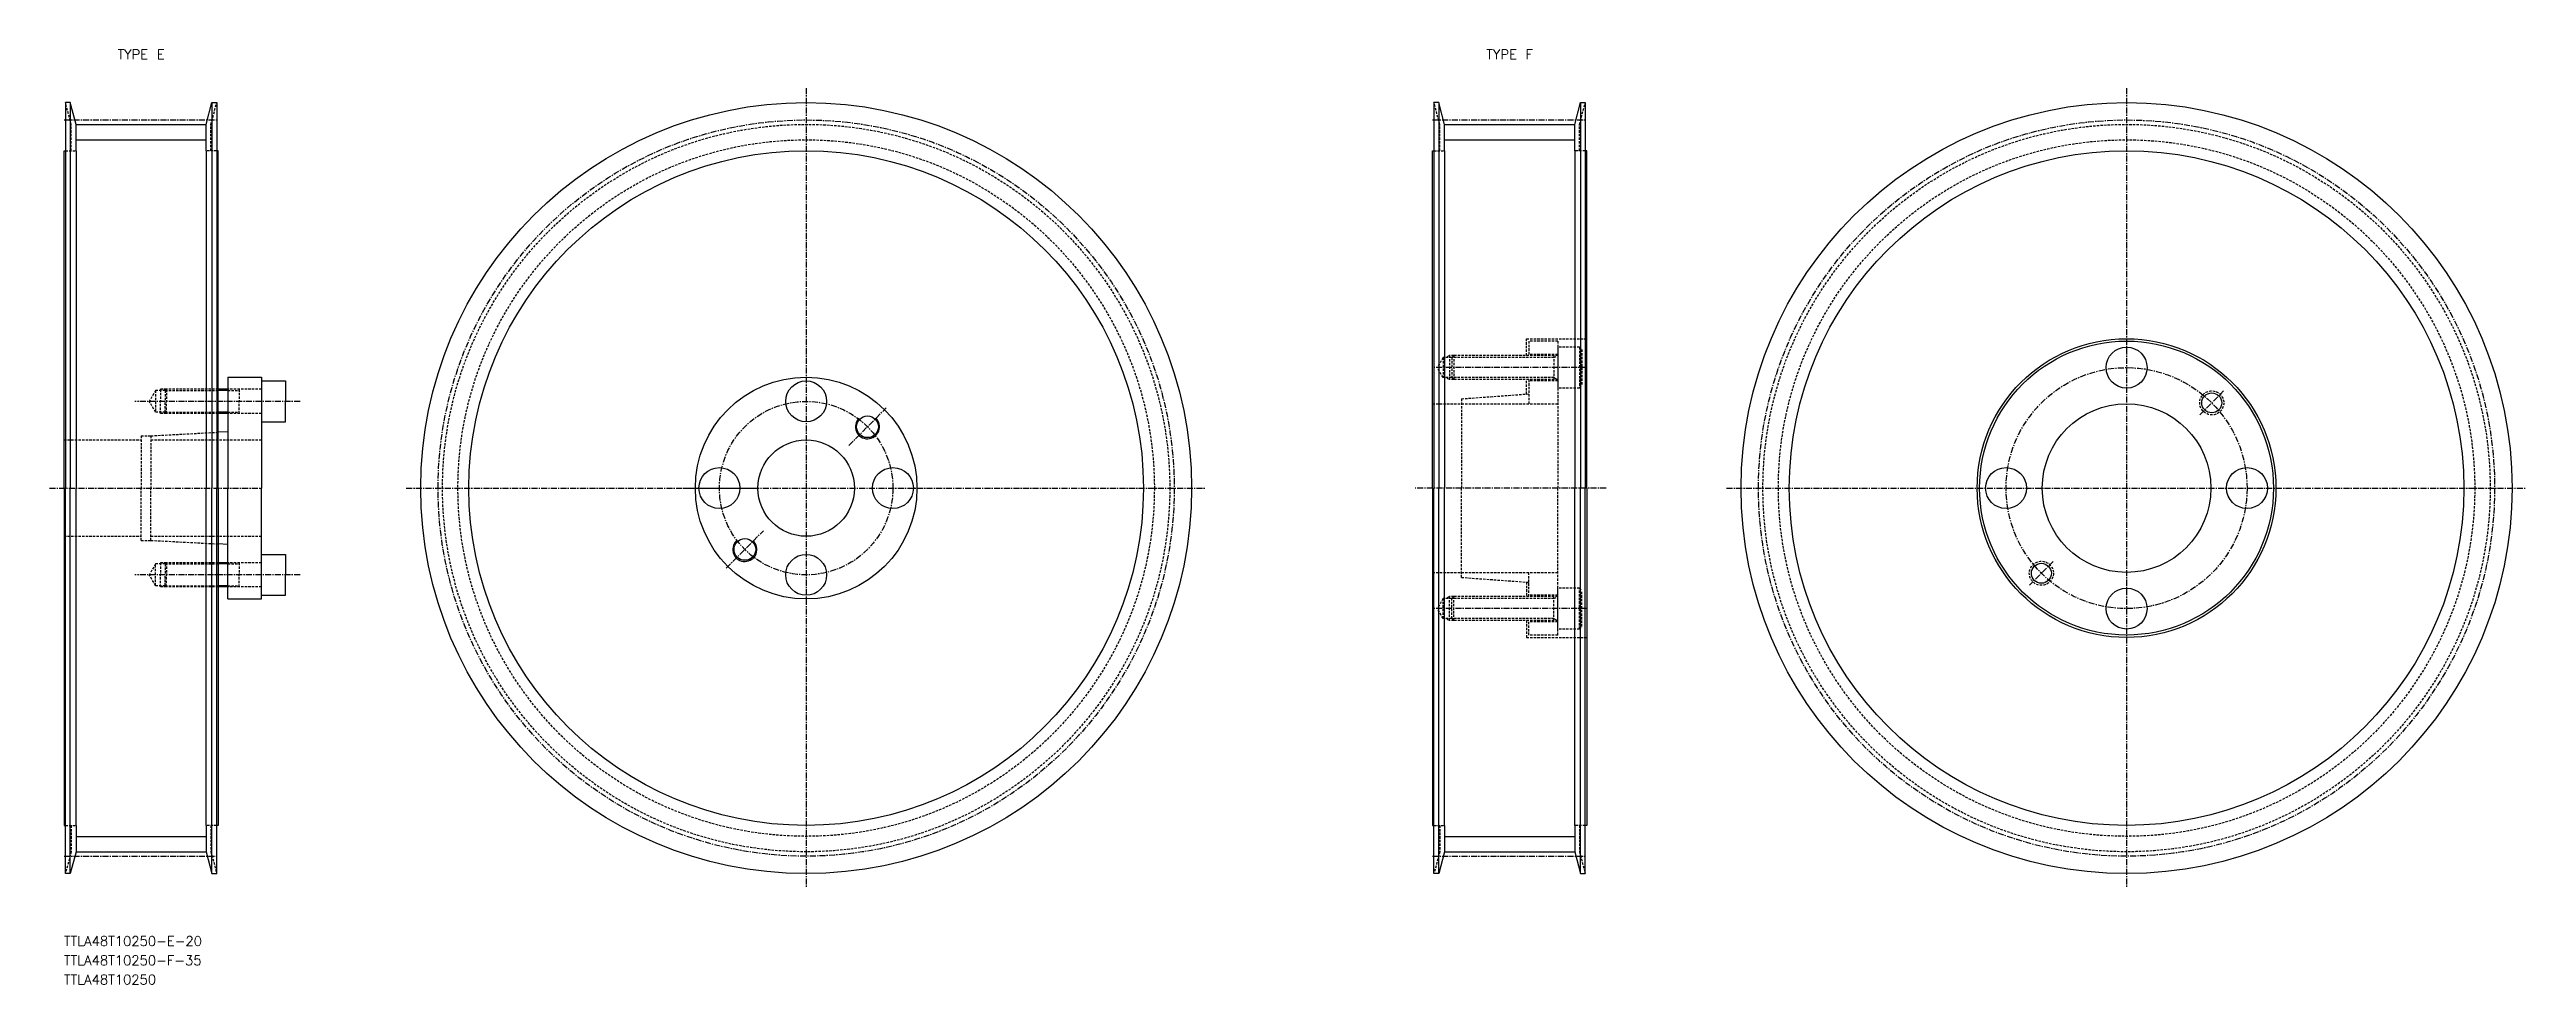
# Model space of a CAD drawing. Extents: x 9555 to 10069, y 29289 to 29483.
import ezdxf
from ezdxf.enums import TextEntityAlignment as Align

# ---------------------------------------------------------------- set-up
doc = ezdxf.new("R2010")
doc.units = 0
doc.linetypes.add('CENTER', pattern=[2, 1.25, -0.25, 0.25, -0.25])
doc.linetypes.add('DASHED', pattern=[0.75, 0.5, -0.25])
doc.layers.get('0').update_dxf_attribs({"linetype": 'CONTINUOUS'})
doc.layers.add('CENTER', color=1, linetype='CENTER')
doc.styles.add('MISUMI', font='txt.shx')

msp = doc.modelspace()

# ---------------------------------------------------------------- linework, layer by layer
at = {"color": 7, "linetype": 'CONTINUOUS'}
for p, q in [((9559.52, 29472.06), (9558.52, 29472.06)), ((9558.52, 29472.06), (9558.52, 29392.06)), ((9560.72, 29467.53), (9559.52, 29472.06)), ((9559.52, 29472.06), (9559.52, 29392.06)), ((9587.72, 29467.53), (9588.92, 29472.06)), ((9588.92, 29472.06), (9589.92, 29472.06)), ((9588.92, 29472.06), (9588.92, 29392.06)), ((9589.92, 29472.06), (9589.92, 29392.06)), ((9843.55, 29472.06), (9842.55, 29472.06)), ((9842.55, 29472.06), (9842.55, 29392.06)), ((9844.75, 29467.53), (9843.55, 29472.06)), ((9843.55, 29472.06), (9843.55, 29392.06)), ((9871.75, 29467.53), (9872.95, 29472.06)), ((9872.95, 29472.06), (9873.95, 29472.06)), ((9872.95, 29472.06), (9872.95, 29392.06)), ((9873.95, 29472.06), (9873.95, 29392.06)), ((9560.72, 29462.06), (9560.72, 29467.53)), ((9560.72, 29467.53), (9587.72, 29467.53)), ((9587.72, 29462.06), (9587.72, 29467.53)), ((9844.75, 29462.06), (9844.75, 29467.53)), ((9844.75, 29467.53), (9871.75, 29467.53)), ((9871.75, 29462.06), (9871.75, 29467.53)), ((9558.22, 29462.06), (9558.52, 29462.06)), ((9558.22, 29392.06), (9558.22, 29462.06)), ((9560.72, 29462.06), (9560.72, 29392.06)), ((9587.72, 29462.06), (9587.72, 29392.06)), ((9590.22, 29462.06), (9589.92, 29462.06)), ((9590.22, 29392.06), (9590.22, 29462.06)), ((9842.25, 29462.06), (9842.55, 29462.06)), ((9842.25, 29392.06), (9842.25, 29462.06)), ((9844.75, 29462.06), (9844.75, 29392.06)), ((9871.75, 29462.06), (9871.75, 29392.06)), ((9874.25, 29462.06), (9873.95, 29462.06)), ((9874.25, 29392.06), (9874.25, 29462.06)), ((9592.22, 29412.56), (9590.22, 29412.56)), ((9592.22, 29415.06), (9599.22, 29415.06)), ((9592.22, 29415.06), (9592.22, 29412.56)), ((9592.22, 29412.56), (9592.22, 29407.56)), ((9599.22, 29415.06), (9599.22, 29414.31)), ((9599.22, 29414.31), (9599.22, 29405.81)), ((9599.22, 29414.31), (9604.22, 29414.31)), ((9604.22, 29414.31), (9604.22, 29410.06)), ((9604.22, 29405.81), (9604.22, 29410.06)), ((9592.22, 29407.56), (9590.22, 29407.56)), ((9592.22, 29407.56), (9592.22, 29403.76)), ((9599.22, 29405.81), (9599.22, 29392.06)), ((9599.22, 29405.81), (9604.22, 29405.81)), ((9592.22, 29403.76), (9590.22, 29403.65)), ((9592.22, 29403.76), (9592.22, 29392.06)), ((9558.22, 29392.06), (9558.22, 29322.06)), ((9558.52, 29312.06), (9558.52, 29392.06)), ((9559.52, 29312.06), (9559.52, 29392.06)), ((9560.72, 29322.06), (9560.72, 29392.06)), ((9587.72, 29322.06), (9587.72, 29392.06)), ((9588.92, 29312.06), (9588.92, 29392.06)), ((9589.92, 29312.06), (9589.92, 29392.06)), ((9590.22, 29392.06), (9590.22, 29322.06)), ((9592.22, 29380.36), (9592.22, 29392.06)), ((9599.22, 29378.31), (9599.22, 29392.06)), ((9842.25, 29392.06), (9842.25, 29322.06)), ((9842.55, 29312.06), (9842.55, 29392.06)), ((9843.55, 29312.06), (9843.55, 29392.06)), ((9844.75, 29322.06), (9844.75, 29392.06)), ((9871.75, 29322.06), (9871.75, 29392.06)), ((9872.95, 29312.06), (9872.95, 29392.06)), ((9873.95, 29312.06), (9873.95, 29392.06)), ((9874.25, 29392.06), (9874.25, 29322.06)), ((9592.22, 29380.36), (9590.22, 29380.47)), ((9592.22, 29376.56), (9592.22, 29380.36)), ((9592.22, 29376.56), (9590.22, 29376.56)), ((9592.22, 29371.56), (9592.22, 29376.56)), ((9599.22, 29369.81), (9599.22, 29378.31)), ((9599.22, 29378.31), (9604.22, 29378.31)), ((9604.22, 29378.31), (9604.22, 29374.06)), ((9604.22, 29369.81), (9604.22, 29374.06)), ((9592.22, 29371.56), (9590.22, 29371.56)), ((9592.22, 29369.06), (9592.22, 29371.56)), ((9592.22, 29369.06), (9599.22, 29369.06)), ((9599.22, 29369.81), (9604.22, 29369.81)), ((9599.22, 29369.06), (9599.22, 29369.81)), ((9558.22, 29322.06), (9558.52, 29322.06)), ((9560.72, 29322.06), (9560.72, 29316.58)), ((9587.72, 29322.06), (9587.72, 29316.58)), ((9590.22, 29322.06), (9589.92, 29322.06)), ((9842.25, 29322.06), (9842.55, 29322.06)), ((9844.75, 29322.06), (9844.75, 29316.58)), ((9871.75, 29322.06), (9871.75, 29316.58)), ((9874.25, 29322.06), (9873.95, 29322.06)), ((9560.72, 29316.58), (9559.52, 29312.06)), ((9560.72, 29316.58), (9587.72, 29316.58)), ((9587.72, 29316.58), (9588.92, 29312.06)), ((9844.75, 29316.58), (9843.55, 29312.06)), ((9844.75, 29316.58), (9871.75, 29316.58)), ((9871.75, 29316.58), (9872.95, 29312.06)), ((9559.52, 29312.06), (9558.52, 29312.06)), ((9588.92, 29312.06), (9589.92, 29312.06)), ((9843.55, 29312.06), (9842.55, 29312.06)), ((9872.95, 29312.06), (9873.95, 29312.06))]:
    msp.add_line(p, q, dxfattribs=at)
at = {"color": 3, "linetype": 'DASHED'}
for p, q in [((9559.72, 29467.53), (9558.52, 29472.06)), ((9588.72, 29467.53), (9589.92, 29472.06)), ((9843.75, 29467.53), (9842.55, 29472.06)), ((9872.75, 29467.53), (9873.95, 29472.06)), ((9559.72, 29462.06), (9559.72, 29467.53)), ((9588.72, 29462.06), (9588.72, 29467.53)), ((9843.75, 29462.06), (9843.75, 29467.53)), ((9872.75, 29462.06), (9872.75, 29467.53)), ((9558.52, 29462.06), (9560.72, 29462.06)), ((9589.92, 29462.06), (9587.72, 29462.06)), ((9842.55, 29462.06), (9844.75, 29462.06)), ((9873.95, 29462.06), (9871.75, 29462.06)), ((9861.75, 29423.06), (9874.25, 29423.06)), ((9861.75, 29419.56), (9861.75, 29423.06)), ((9868.25, 29422.56), (9862.25, 29422.56)), ((9862.25, 29422.56), (9862.25, 29419.56)), ((9868.25, 29422.56), (9868.25, 29392.06)), ((9872.75, 29421.31), (9868.25, 29421.31)), ((9868.25, 29421.31), (9868.25, 29412.81)), ((9872.75, 29421.31), (9872.75, 29412.81)), ((9872.75, 29421.31), (9873.25, 29420.81)), ((9873.25, 29420.81), (9873.25, 29413.31)), ((9844.45, 29419.13), (9843.25, 29417.06)), ((9844.45, 29414.99), (9843.25, 29417.06)), ((9846.25, 29419.13), (9844.45, 29419.13)), ((9844.45, 29419.13), (9844.45, 29414.99)), ((9845.75, 29419.56), (9845, 29419.13)), ((9846.68, 29419.56), (9845.75, 29419.56)), ((9845.75, 29419.56), (9845.75, 29414.56)), ((9846.68, 29419.56), (9846.25, 29419.13)), ((9867.45, 29419.13), (9846.25, 29419.13)), ((9846.25, 29419.13), (9846.25, 29414.99)), ((9868.25, 29419.56), (9846.68, 29419.56)), ((9846.68, 29419.56), (9846.68, 29414.56)), ((9868.25, 29419.81), (9862.25, 29419.81)), ((9867.45, 29419.56), (9867.45, 29414.56)), ((9867.45, 29419.13), (9868.2, 29419.56)), ((9577.22, 29412.31), (9575.92, 29410.06)), ((9577.22, 29407.81), (9575.92, 29410.06)), ((9577.22, 29412.31), (9577.22, 29407.81)), ((9579.22, 29412.31), (9577.22, 29412.31)), ((9578.22, 29412.56), (9578.22, 29410.06)), ((9579.47, 29412.56), (9578.22, 29412.56)), ((9578.22, 29407.56), (9578.22, 29410.06)), ((9579.47, 29412.56), (9579.22, 29412.31)), ((9579.22, 29412.31), (9590.22, 29412.31)), ((9579.22, 29412.31), (9579.22, 29410.06)), ((9579.22, 29407.81), (9579.22, 29410.06)), ((9590.22, 29412.56), (9579.47, 29412.56)), ((9579.47, 29412.56), (9579.47, 29410.06)), ((9579.47, 29407.56), (9579.47, 29410.06)), ((9599.22, 29412.56), (9592.22, 29412.56)), ((9592.22, 29412.31), (9594.55, 29412.31)), ((9594.55, 29412.56), (9594.55, 29410.06)), ((9594.55, 29407.56), (9594.55, 29410.06)), ((9846.25, 29414.99), (9844.45, 29414.99)), ((9845.75, 29414.56), (9845, 29414.99)), ((9846.68, 29414.56), (9845.75, 29414.56)), ((9867.45, 29414.99), (9846.25, 29414.99)), ((9846.68, 29414.56), (9846.25, 29414.99)), ((9868.25, 29414.56), (9846.68, 29414.56)), ((9848.25, 29410.58), (9862.25, 29411.61)), ((9848.25, 29410.58), (9848.25, 29392.06)), ((9861.75, 29411.57), (9861.75, 29414.56)), ((9862.25, 29414.56), (9862.25, 29409.56)), ((9868.25, 29414.31), (9862.25, 29414.31)), ((9867.45, 29414.99), (9868.2, 29414.56)), ((9872.75, 29412.81), (9868.25, 29412.81)), ((9872.75, 29412.81), (9873.25, 29413.31)), ((9579.22, 29407.81), (9577.22, 29407.81)), ((9579.47, 29407.56), (9578.22, 29407.56)), ((9579.22, 29407.81), (9590.22, 29407.81)), ((9579.47, 29407.56), (9579.22, 29407.81)), ((9590.22, 29407.56), (9579.47, 29407.56)), ((9592.22, 29407.81), (9594.55, 29407.81)), ((9599.22, 29407.56), (9592.22, 29407.56)), ((9842.25, 29409.56), (9868.25, 29409.56)), ((9558.22, 29402.06), (9574.22, 29402.06)), ((9574.22, 29402.91), (9574.22, 29392.06)), ((9574.22, 29402.91), (9576.22, 29402.91)), ((9576.22, 29402.91), (9590.22, 29403.65)), ((9576.22, 29402.91), (9576.22, 29392.06)), ((9576.22, 29402.06), (9599.22, 29402.06)), ((9574.22, 29381.21), (9574.22, 29392.06)), ((9576.22, 29381.21), (9576.22, 29392.06)), ((9848.25, 29373.53), (9848.25, 29392.06)), ((9868.25, 29361.56), (9868.25, 29392.06)), ((9558.22, 29382.06), (9574.22, 29382.06)), ((9574.22, 29381.21), (9576.22, 29381.21)), ((9576.22, 29382.06), (9599.22, 29382.06)), ((9576.22, 29381.21), (9590.22, 29380.47)), ((9577.22, 29376.31), (9575.92, 29374.06)), ((9577.22, 29371.81), (9575.92, 29374.06)), ((9577.22, 29371.81), (9577.22, 29376.31)), ((9579.22, 29376.31), (9577.22, 29376.31)), ((9578.22, 29376.56), (9578.22, 29374.06)), ((9579.47, 29376.56), (9578.22, 29376.56)), ((9578.22, 29371.56), (9578.22, 29374.06)), ((9579.47, 29376.56), (9579.22, 29376.31)), ((9579.22, 29376.31), (9590.22, 29376.31)), ((9579.22, 29376.31), (9579.22, 29374.06)), ((9579.22, 29371.81), (9579.22, 29374.06)), ((9590.22, 29376.56), (9579.47, 29376.56)), ((9579.47, 29376.56), (9579.47, 29374.06)), ((9579.47, 29371.56), (9579.47, 29374.06)), ((9599.22, 29376.56), (9592.22, 29376.56)), ((9592.22, 29376.31), (9594.55, 29376.31)), ((9594.55, 29376.56), (9594.55, 29374.06)), ((9594.55, 29371.56), (9594.55, 29374.06)), ((9842.25, 29374.56), (9868.25, 29374.56)), ((9862.25, 29369.56), (9862.25, 29374.56)), ((9579.22, 29371.81), (9577.22, 29371.81)), ((9579.47, 29371.56), (9578.22, 29371.56)), ((9579.22, 29371.81), (9590.22, 29371.81)), ((9579.47, 29371.56), (9579.22, 29371.81)), ((9590.22, 29371.56), (9579.47, 29371.56)), ((9592.22, 29371.81), (9594.55, 29371.81)), ((9599.22, 29371.56), (9592.22, 29371.56)), ((9844.45, 29369.13), (9843.25, 29367.06)), ((9844.45, 29364.99), (9844.45, 29369.13)), ((9846.25, 29369.13), (9844.45, 29369.13)), ((9845.75, 29369.56), (9845, 29369.13)), ((9846.68, 29369.56), (9845.75, 29369.56)), ((9845.75, 29364.56), (9845.75, 29369.56)), ((9846.68, 29369.56), (9846.25, 29369.13)), ((9867.45, 29369.13), (9846.25, 29369.13)), ((9846.25, 29364.99), (9846.25, 29369.13)), ((9868.25, 29369.56), (9846.68, 29369.56)), ((9846.68, 29364.56), (9846.68, 29369.56)), ((9848.25, 29373.53), (9862.25, 29372.51)), ((9861.75, 29372.55), (9861.75, 29369.56)), ((9868.25, 29369.81), (9862.25, 29369.81)), ((9867.45, 29364.56), (9867.45, 29369.56)), ((9867.45, 29369.13), (9868.2, 29369.56)), ((9872.75, 29371.31), (9868.25, 29371.31)), ((9868.25, 29362.81), (9868.25, 29371.31)), ((9872.75, 29362.81), (9872.75, 29371.31)), ((9872.75, 29371.31), (9873.25, 29370.81)), ((9873.25, 29363.31), (9873.25, 29370.81)), ((9844.45, 29364.99), (9843.25, 29367.06)), ((9846.25, 29364.99), (9844.45, 29364.99)), ((9845.75, 29364.56), (9845, 29364.99)), ((9846.68, 29364.56), (9845.75, 29364.56)), ((9867.45, 29364.99), (9846.25, 29364.99)), ((9846.68, 29364.56), (9846.25, 29364.99)), ((9868.25, 29364.56), (9846.68, 29364.56)), ((9861.75, 29364.56), (9861.75, 29361.06)), ((9862.25, 29361.56), (9862.25, 29364.56)), ((9868.25, 29364.31), (9862.25, 29364.31)), ((9867.45, 29364.99), (9868.2, 29364.56)), ((9861.75, 29361.06), (9874.25, 29361.06)), ((9868.25, 29361.56), (9862.25, 29361.56)), ((9872.75, 29362.81), (9868.25, 29362.81)), ((9872.75, 29362.81), (9873.25, 29363.31)), ((9558.52, 29322.06), (9560.72, 29322.06)), ((9559.72, 29322.06), (9559.72, 29316.58)), ((9589.92, 29322.06), (9587.72, 29322.06)), ((9588.72, 29322.06), (9588.72, 29316.58)), ((9842.55, 29322.06), (9844.75, 29322.06)), ((9843.75, 29322.06), (9843.75, 29316.58)), ((9873.95, 29322.06), (9871.75, 29322.06)), ((9872.75, 29322.06), (9872.75, 29316.58)), ((9559.72, 29316.58), (9558.52, 29312.06)), ((9588.72, 29316.58), (9589.92, 29312.06)), ((9843.75, 29316.58), (9842.55, 29312.06)), ((9872.75, 29316.58), (9873.95, 29312.06))]:
    msp.add_line(p, q, dxfattribs=at)
at = {"color": 3, "linetype": 'CONTINUOUS'}
for p, q in [((9560.72, 29464.33), (9587.72, 29464.33)), ((9844.75, 29464.33), (9871.75, 29464.33)), ((9560.72, 29319.78), (9587.72, 29319.78)), ((9844.75, 29319.78), (9871.75, 29319.78))]:
    msp.add_line(p, q, dxfattribs=at)
at = {"color": 3}
for p, q in [((9592.22, 29412.31), (9590.22, 29412.31)), ((9592.22, 29407.81), (9590.22, 29407.81)), ((9592.22, 29376.31), (9590.22, 29376.31)), ((9592.22, 29371.81), (9590.22, 29371.81))]:
    msp.add_line(p, q, dxfattribs=at)
at = {"color": 7, "linetype": 'CONTINUOUS'}
for centre, radius in [((9712.25, 29392.06), 80), ((9986.29, 29392.06), 80), ((9712.25, 29392.06), 70), ((9986.29, 29392.06), 70), ((9986.29, 29392.06), 31), ((9986.29, 29392.06), 30.5), ((9986.29, 29417.06), 4.25), ((9712.25, 29392.06), 23), ((9712.25, 29392.06), 23), ((9712.25, 29410.06), 4.25), ((10003.97, 29409.74), 2.07), ((9724.98, 29404.79), 2.25), ((9986.29, 29392.06), 17.5), ((9712.25, 29392.06), 10), ((9694.25, 29392.06), 4.25), ((9730.25, 29392.06), 4.25), ((9961.29, 29392.06), 4.25), ((10011.29, 29392.06), 4.25), ((9699.53, 29379.33), 2.25), ((9712.25, 29374.06), 4.25), ((9968.61, 29374.38), 2.07), ((9986.29, 29367.06), 4.25)]:
    msp.add_circle(centre, radius, dxfattribs=at)
at = {"color": 3, "linetype": 'DASHED'}
for centre, radius in [((9712.25, 29392.06), 75.47), ((9986.29, 29392.06), 75.47), ((9712.25, 29392.06), 72.27), ((9986.29, 29392.06), 72.27), ((10003.97, 29409.74), 2.5), ((9968.61, 29374.38), 2.5)]:
    msp.add_circle(centre, radius, dxfattribs=at)
at = {"color": 3, "linetype": 'CONTINUOUS'}
for centre in [(9724.98, 29404.79), (9699.53, 29379.33)]:
    msp.add_arc(centre, 2.5, 135, 47, dxfattribs=at)
at = {"layer": 'CENTER', "color": 1, "linetype": 'CENTER'}
for p, q in [((9712.25, 29475.06), (9712.25, 29309.06)), ((9986.29, 29475.06), (9986.29, 29309.06)), ((9558.22, 29468.45), (9590.22, 29468.45)), ((9842.25, 29468.45), (9874.25, 29468.45)), ((9874.25, 29417.06), (9842.56, 29417.06)), ((9607.22, 29410.06), (9572.92, 29410.06)), ((10001.49, 29407.26), (10006.44, 29412.21)), ((9721.09, 29400.9), (9728.87, 29408.68)), ((9555.22, 29392.06), (9599.22, 29392.06)), ((9629.25, 29392.06), (9795.25, 29392.06)), ((9687, 29392.06), (9701.5, 29392.06)), ((9878.3, 29392.06), (9838.62, 29392.06)), ((9903.29, 29392.06), (10069.29, 29392.06)), ((9695.64, 29375.44), (9703.41, 29383.22)), ((9607.22, 29374.06), (9572.92, 29374.06)), ((9971.09, 29376.86), (9966.14, 29371.91)), ((9874.25, 29367.06), (9842.56, 29367.06)), ((9558.22, 29315.66), (9590.22, 29315.66)), ((9842.25, 29315.66), (9874.25, 29315.66))]:
    msp.add_line(p, q, dxfattribs=at)
for centre, radius in [((9712.25, 29392.06), 76.39), ((9986.29, 29392.06), 76.39), ((9986.29, 29392.06), 25), ((9712.25, 29392.06), 18)]:
    msp.add_circle(centre, radius, dxfattribs=at)

# ---------------------------------------------------------------- texts
at = {"color": 7, "linetype": 'CONTINUOUS', "style": 'MISUMI'}
for s, p in [('TYPE E', (9574.22, 29482.06)), ('TYPE F', (9858.25, 29482.06))]:
    msp.add_text(s, height=2, dxfattribs=at).set_placement(p, align=Align.MIDDLE_CENTER)
for s, p in [('TTLA48T10250-E-20', (9558.22, 29297.06)), ('TTLA48T10250-F-35', (9558.22, 29293.06)), ('TTLA48T10250', (9558.22, 29289.06))]:
    msp.add_text(s, height=2, dxfattribs=at).set_placement(p)

doc.saveas('drawing.dxf')
